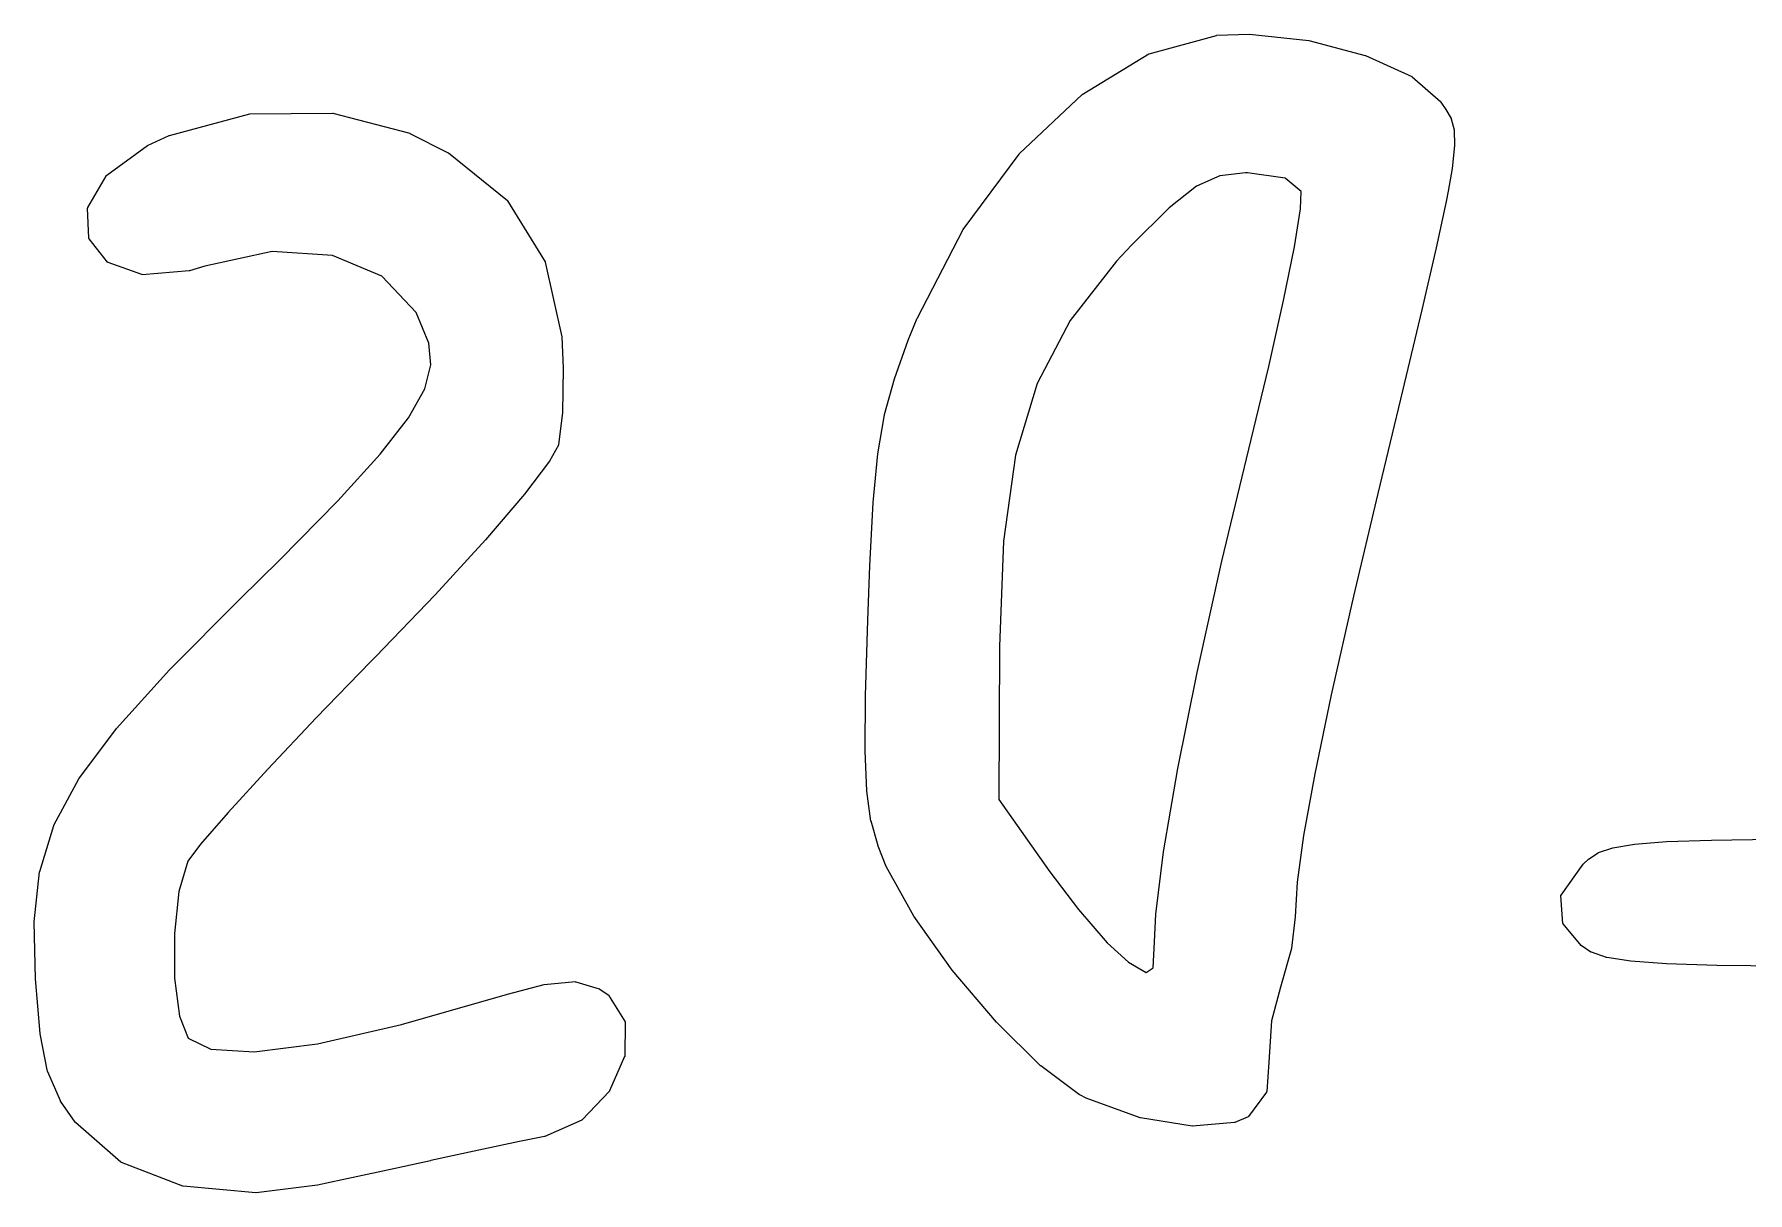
# Model space of a CAD drawing. Extents: x 42 to 258, y -102 to -28.
# Drawn here: x 146.34 to 154.97, y -90.43 to -84.59 of the extents above; entities that cross this region are included whole.
import ezdxf

# ---------------------------------------------------------------- set-up
doc = ezdxf.new("R2010")
doc.units = 0
doc.header["$MEASUREMENT"] = 0
doc.layers.add('BLACK', color=7, linetype='CONTINUOUS')

msp = doc.modelspace()

# ---------------------------------------------------------------- linework, layer by layer
at = {"layer": 'Black'}
for p, q in [((151.956, -84.6853), (152.295, -84.5923)), ((152.295, -84.5923), (152.296, -84.5922)), ((152.296, -84.5921), (152.461, -84.5867)), ((152.296, -84.5922), (152.296, -84.5921)), ((152.461, -84.5868), (152.461, -84.5867)), ((152.461, -84.5867), (152.76, -84.6187)), ((152.461, -84.5867), (152.461, -84.5868)), ((151.619, -84.8899), (151.954, -84.6858)), ((151.954, -84.6858), (151.955, -84.6856)), ((151.955, -84.6856), (151.956, -84.6853)), ((152.76, -84.6187), (152.76, -84.6188)), ((152.76, -84.6188), (152.761, -84.6188)), ((152.761, -84.6188), (153.045, -84.6935)), ((153.045, -84.6935), (153.046, -84.6937)), ((153.046, -84.6937), (153.046, -84.6938)), ((153.046, -84.6938), (153.28, -84.8001)), ((153.28, -84.8001), (153.28, -84.8005)), ((153.28, -84.8005), (153.281, -84.8009)), ((153.281, -84.8009), (153.425, -84.9276)), ((151.301, -85.1902), (151.618, -84.8905)), ((151.618, -84.8902), (151.619, -84.8899)), ((151.618, -84.8905), (151.618, -84.8902)), ((153.425, -84.9276), (153.426, -84.9281)), ((153.426, -84.9281), (153.426, -84.9286)), ((153.426, -84.9286), (153.451, -84.9656)), ((147.019, -85.0965), (147.424, -84.9885)), ((147.424, -84.9884), (147.425, -84.9883)), ((147.424, -84.9885), (147.424, -84.9884)), ((147.425, -84.9883), (147.841, -84.9842)), ((147.841, -84.9842), (147.841, -84.9843)), ((147.841, -84.9843), (147.842, -84.9843)), ((147.842, -84.9843), (148.23, -85.0859)), ((153.451, -84.9656), (153.451, -84.9658)), ((153.451, -84.9658), (153.451, -84.9659)), ((153.451, -84.9659), (153.477, -85.0121)), ((153.477, -85.0121), (153.477, -85.0127)), ((153.477, -85.0127), (153.477, -85.0132)), ((153.477, -85.0132), (153.493, -85.068)), ((146.909, -85.147), (147.018, -85.0968)), ((147.018, -85.0968), (147.019, -85.0967)), ((147.019, -85.0967), (147.019, -85.0965)), ((148.23, -85.0859), (148.23, -85.0861)), ((148.23, -85.0861), (148.231, -85.0863)), ((148.231, -85.0863), (148.424, -85.1838)), ((153.493, -85.068), (153.493, -85.0686)), ((153.493, -85.0686), (153.493, -85.0692)), ((153.493, -85.0692), (153.495, -85.1468)), ((146.704, -85.2963), (146.908, -85.1475)), ((146.908, -85.1475), (146.909, -85.1473)), ((146.909, -85.1473), (146.909, -85.147)), ((148.424, -85.1838), (148.424, -85.1841)), ((148.424, -85.1841), (148.425, -85.1844)), ((148.425, -85.1844), (148.722, -85.4254)), ((151.019, -85.5708), (151.301, -85.1909)), ((151.301, -85.1906), (151.301, -85.1902)), ((151.301, -85.1909), (151.301, -85.1906)), ((153.495, -85.1475), (153.483, -85.2625)), ((153.495, -85.1468), (153.495, -85.1472)), ((153.495, -85.1472), (153.495, -85.1475)), ((146.608, -85.4598), (146.702, -85.2978)), ((146.702, -85.2976), (146.703, -85.2971)), ((146.702, -85.2977), (146.702, -85.2976)), ((146.702, -85.2978), (146.702, -85.2977)), ((146.703, -85.2964), (146.704, -85.2963)), ((146.703, -85.2965), (146.703, -85.2964)), ((146.703, -85.2971), (146.703, -85.2965)), ((152.312, -85.2996), (152.194, -85.3516)), ((152.442, -85.2855), (152.312, -85.2996)), ((152.452, -85.2855), (152.442, -85.2855)), ((152.642, -85.3121), (152.452, -85.2855)), ((153.483, -85.2629), (153.462, -85.3779)), ((153.483, -85.2625), (153.483, -85.2627)), ((153.483, -85.2627), (153.483, -85.2629)), ((152.194, -85.3516), (152.056, -85.4617)), ((152.722, -85.3792), (152.642, -85.3121)), ((152.719, -85.4663), (152.722, -85.3792)), ((153.462, -85.3779), (153.452, -85.4295)), ((153.462, -85.3779), (153.462, -85.3779)), ((146.607, -85.4625), (146.608, -85.462)), ((146.613, -85.6143), (146.607, -85.4625)), ((146.608, -85.4603), (146.608, -85.4598)), ((146.608, -85.4608), (146.608, -85.4603)), ((146.608, -85.4611), (146.608, -85.4608)), ((146.608, -85.4615), (146.608, -85.4611)), ((146.608, -85.462), (146.608, -85.4615)), ((148.722, -85.4254), (148.722, -85.4261)), ((148.722, -85.4261), (148.723, -85.4267)), ((148.723, -85.4267), (148.912, -85.7343)), ((152.056, -85.4617), (151.867, -85.6496)), ((152.688, -85.6574), (152.719, -85.4663)), ((153.452, -85.4297), (153.402, -85.6624)), ((153.452, -85.4295), (153.452, -85.4296)), ((153.452, -85.4296), (153.452, -85.4297)), ((146.613, -85.615), (146.613, -85.6143)), ((146.613, -85.6157), (146.613, -85.615)), ((146.613, -85.6158), (146.613, -85.6157)), ((146.613, -85.616), (146.613, -85.6158)), ((146.613, -85.6166), (146.613, -85.616)), ((146.614, -85.6172), (146.613, -85.6166)), ((146.707, -85.7353), (146.614, -85.6172)), ((150.788, -86.0164), (151.019, -85.5715)), ((151.019, -85.5712), (151.019, -85.5708)), ((151.019, -85.5715), (151.019, -85.5712)), ((146.708, -85.7357), (146.707, -85.7353)), ((147.537, -85.6822), (147.198, -85.7555)), ((147.84, -85.7014), (147.537, -85.6822)), ((148.089, -85.8058), (147.84, -85.7014)), ((148.912, -85.7343), (148.913, -85.7351)), ((148.913, -85.7351), (148.913, -85.7359)), ((151.791, -85.7308), (151.558, -86.0291)), ((151.867, -85.6496), (151.791, -85.7308)), ((152.633, -85.9294), (152.688, -85.6574)), ((153.402, -85.6625), (153.329, -85.9756)), ((153.402, -85.6624), (153.402, -85.6624)), ((153.402, -85.6624), (153.402, -85.6625)), ((146.708, -85.7361), (146.708, -85.7357)), ((146.708, -85.7363), (146.708, -85.7361)), ((146.709, -85.7365), (146.708, -85.7363)), ((146.709, -85.7367), (146.709, -85.7365)), ((146.71, -85.7369), (146.709, -85.7367)), ((146.88, -85.7981), (146.71, -85.7369)), ((146.88, -85.7982), (146.88, -85.7981)), ((146.88, -85.7981), (146.88, -85.7981)), ((146.881, -85.7983), (146.88, -85.7982)), ((146.882, -85.7984), (146.881, -85.7983)), ((147.119, -85.7791), (146.882, -85.7984)), ((146.882, -85.7984), (146.882, -85.7984)), ((146.882, -85.7984), (146.882, -85.7984)), ((147.12, -85.7789), (147.119, -85.779)), ((147.119, -85.779), (147.119, -85.7791)), ((147.198, -85.7555), (147.12, -85.7789)), ((148.263, -85.9886), (148.089, -85.8058)), ((148.913, -85.7359), (148.996, -86.1116)), ((148.327, -86.1433), (148.263, -85.9886)), ((152.559, -86.261), (152.633, -85.9294)), ((153.329, -85.9757), (153.232, -86.3837)), ((153.329, -85.9756), (153.329, -85.9757)), ((153.329, -85.9757), (153.329, -85.9757)), ((150.742, -86.1281), (150.787, -86.0168)), ((150.787, -86.0168), (150.788, -86.0166)), ((150.788, -86.0166), (150.788, -86.0164)), ((151.558, -86.0291), (151.391, -86.3463)), ((148.336, -86.2527), (148.327, -86.1433)), ((148.996, -86.1116), (148.996, -86.1121)), ((148.996, -86.1121), (148.996, -86.1125)), ((148.996, -86.1125), (149.003, -86.2688)), ((150.673, -86.3227), (150.742, -86.1283)), ((150.742, -86.1282), (150.742, -86.1281)), ((150.742, -86.1283), (150.742, -86.1282)), ((148.306, -86.3735), (148.336, -86.2527)), ((149.003, -86.2691), (148.999, -86.4948)), ((149.003, -86.2688), (149.003, -86.269)), ((149.003, -86.269), (149.003, -86.2691)), ((150.623, -86.5038), (150.673, -86.323)), ((150.673, -86.3229), (150.673, -86.3227)), ((150.673, -86.323), (150.673, -86.3229)), ((152.47, -86.6299), (152.559, -86.261)), ((148.224, -86.5192), (148.306, -86.3735)), ((151.391, -86.3463), (151.282, -86.7086)), ((153.232, -86.3837), (153.108, -86.9009)), ((153.232, -86.3837), (153.232, -86.3837)), ((153.232, -86.3837), (153.232, -86.3837)), ((148.999, -86.4954), (148.979, -86.6551)), ((148.999, -86.4948), (148.999, -86.4951)), ((148.999, -86.4951), (148.999, -86.4954)), ((150.588, -86.7016), (150.623, -86.5043)), ((150.623, -86.5041), (150.623, -86.5038)), ((150.623, -86.5043), (150.623, -86.5041)), ((148.081, -86.703), (148.224, -86.5192)), ((148.979, -86.6569), (148.935, -86.7379)), ((148.979, -86.6551), (148.979, -86.6552)), ((148.979, -86.6552), (148.979, -86.6552)), ((148.979, -86.6552), (148.979, -86.656)), ((148.979, -86.656), (148.979, -86.6568)), ((148.979, -86.6568), (148.979, -86.6568)), ((148.979, -86.6568), (148.979, -86.6569)), ((152.322, -87.2428), (152.47, -86.6299)), ((147.868, -86.9376), (148.081, -86.703)), ((148.935, -86.7386), (148.808, -86.9052)), ((148.935, -86.7379), (148.935, -86.7382)), ((148.935, -86.7382), (148.935, -86.7386)), ((150.565, -86.9459), (150.588, -86.702)), ((150.588, -86.7018), (150.588, -86.7016)), ((150.588, -86.702), (150.588, -86.7018)), ((151.282, -86.7086), (151.222, -87.1421)), ((147.575, -87.2362), (147.868, -86.9376)), ((148.808, -86.9054), (148.612, -87.1344)), ((148.808, -86.9052), (148.808, -86.9053)), ((148.808, -86.9053), (148.808, -86.9054)), ((153.108, -86.9009), (152.986, -87.4189)), ((153.108, -86.9009), (153.108, -86.9009)), ((150.548, -87.2666), (150.565, -86.9461)), ((150.565, -86.946), (150.565, -86.9459)), ((150.565, -86.9461), (150.565, -86.946)), ((148.612, -87.1345), (148.358, -87.4119)), ((148.612, -87.1344), (148.612, -87.1344)), ((148.612, -87.1344), (148.612, -87.1345)), ((151.222, -87.1421), (151.202, -87.6729)), ((147.374, -87.4346), (147.575, -87.2362)), ((150.538, -87.5403), (150.548, -87.2667)), ((150.548, -87.2667), (150.548, -87.2666)), ((150.548, -87.2667), (150.548, -87.2667)), ((152.198, -87.8034), (152.322, -87.2429)), ((152.322, -87.2429), (152.322, -87.2428)), ((152.322, -87.2428), (152.322, -87.2428)), ((147.02, -87.7902), (147.374, -87.4347)), ((147.374, -87.4347), (147.374, -87.4346)), ((147.374, -87.4346), (147.374, -87.4346)), ((148.358, -87.412), (148.058, -87.7239)), ((148.358, -87.4119), (148.358, -87.4119)), ((148.358, -87.4119), (148.358, -87.412)), ((152.986, -87.4189), (152.873, -87.9163)), ((152.986, -87.4189), (152.986, -87.4189)), ((150.527, -87.9203), (150.538, -87.5404)), ((150.538, -87.5404), (150.538, -87.5403)), ((150.538, -87.5403), (150.538, -87.5403)), ((151.202, -87.6729), (151.199, -88.4442)), ((146.753, -88.085), (147.02, -87.7903)), ((147.02, -87.7903), (147.02, -87.7902)), ((147.02, -87.7903), (147.02, -87.7903)), ((148.032, -87.7501), (147.759, -88.0326)), ((148.058, -87.7239), (148.032, -87.7501)), ((148.032, -87.7501), (148.032, -87.7501)), ((148.058, -87.7239), (148.058, -87.7239)), ((148.058, -87.7239), (148.058, -87.7239)), ((152.099, -88.2966), (152.198, -87.8035)), ((152.198, -87.8035), (152.198, -87.8034)), ((152.198, -87.8034), (152.198, -87.8034)), ((150.525, -88.1988), (150.527, -87.9205)), ((150.527, -87.9204), (150.527, -87.9203)), ((150.527, -87.9205), (150.527, -87.9204)), ((152.873, -87.9163), (152.79, -88.3144)), ((152.873, -87.9163), (152.873, -87.9163)), ((147.759, -88.0326), (147.515, -88.2908)), ((146.562, -88.3393), (146.753, -88.0854)), ((146.753, -88.0852), (146.753, -88.085)), ((146.753, -88.0854), (146.753, -88.0852)), ((150.525, -88.1989), (150.525, -88.1988)), ((150.525, -88.1991), (150.525, -88.1989)), ((150.534, -88.401), (150.525, -88.1991)), ((147.515, -88.2908), (147.315, -88.5085)), ((152.028, -88.7075), (152.099, -88.2968)), ((152.099, -88.2967), (152.099, -88.2966)), ((152.099, -88.2968), (152.099, -88.2967)), ((152.79, -88.3144), (152.733, -88.6252)), ((146.437, -88.5733), (146.562, -88.34)), ((146.562, -88.3397), (146.562, -88.3393)), ((146.562, -88.34), (146.562, -88.3397)), ((150.534, -88.4013), (150.534, -88.401)), ((150.534, -88.4015), (150.534, -88.4013)), ((150.554, -88.5523), (150.534, -88.4015)), ((151.199, -88.4442), (151.455, -88.8074)), ((146.366, -88.807), (146.436, -88.5742)), ((146.436, -88.5738), (146.437, -88.5733)), ((146.436, -88.5742), (146.436, -88.5738)), ((147.315, -88.5085), (147.175, -88.6689)), ((150.555, -88.5526), (150.554, -88.5523)), ((150.555, -88.553), (150.555, -88.5526)), ((150.59, -88.6778), (150.555, -88.553)), ((147.175, -88.6689), (147.111, -88.7552)), ((152.733, -88.6252), (152.701, -88.8611)), ((154.293, -88.6866), (154.401, -88.6684)), ((154.401, -88.6684), (154.562, -88.6558)), ((154.401, -88.6684), (154.401, -88.6684)), ((154.401, -88.6684), (154.401, -88.6684)), ((154.562, -88.6558), (154.789, -88.6478)), ((154.562, -88.6558), (154.562, -88.6558)), ((154.562, -88.6558), (154.562, -88.6558)), ((154.789, -88.6478), (155.098, -88.6433)), ((154.789, -88.6478), (154.789, -88.6478)), ((154.789, -88.6478), (154.789, -88.6478)), ((147.111, -88.7552), (147.066, -88.9077)), ((150.59, -88.678), (150.59, -88.6778)), ((150.59, -88.6783), (150.59, -88.678)), ((150.631, -88.7806), (150.59, -88.6783)), ((151.989, -89.0212), (152.028, -88.7078)), ((152.028, -88.7076), (152.028, -88.7075)), ((152.028, -88.7078), (152.028, -88.7076)), ((154.143, -88.7693), (154.169, -88.7449)), ((154.169, -88.7449), (154.17, -88.7447)), ((154.17, -88.7444), (154.219, -88.712)), ((154.17, -88.7447), (154.17, -88.7444)), ((154.219, -88.712), (154.22, -88.7118)), ((154.22, -88.7115), (154.292, -88.6868)), ((154.22, -88.7118), (154.22, -88.7115)), ((154.292, -88.6867), (154.293, -88.6866)), ((154.292, -88.6868), (154.292, -88.6867)), ((146.338, -89.0604), (146.365, -88.808)), ((146.365, -88.8075), (146.366, -88.807)), ((146.365, -88.808), (146.365, -88.8075)), ((150.631, -88.7809), (150.631, -88.7806)), ((150.631, -88.7812), (150.631, -88.7809)), ((150.77, -89.0313), (150.631, -88.7812)), ((151.455, -88.8074), (151.599, -88.9983)), ((154.032, -88.9258), (154.142, -88.7701)), ((154.142, -88.7701), (154.143, -88.7697)), ((154.143, -88.7697), (154.143, -88.7693)), ((147.066, -88.9077), (147.044, -89.1196)), ((152.701, -88.8611), (152.691, -89.0348)), ((154.031, -88.9264), (154.032, -88.9258)), ((154.031, -88.9273), (154.031, -88.9264)), ((154.031, -88.9274), (154.031, -88.9273)), ((154.031, -88.9273), (154.031, -88.9273)), ((154.031, -88.9281), (154.031, -88.9274)), ((154.031, -88.929), (154.031, -88.9281)), ((154.041, -89.068), (154.031, -88.929)), ((151.599, -88.9983), (151.744, -89.1655)), ((146.338, -89.0607), (146.338, -89.0604)), ((146.338, -89.061), (146.338, -89.0607)), ((146.344, -89.3472), (146.338, -89.061)), ((150.77, -89.0315), (150.77, -89.0313)), ((150.77, -89.0318), (150.77, -89.0315)), ((150.964, -89.3037), (150.77, -89.0318)), ((151.982, -89.1615), (151.989, -89.0215)), ((151.989, -89.0214), (151.989, -89.0212)), ((151.989, -89.0215), (151.989, -89.0214)), ((152.691, -89.0351), (152.673, -89.1932)), ((152.691, -89.0348), (152.691, -89.0349)), ((152.691, -89.0349), (152.691, -89.0351)), ((154.041, -89.0687), (154.041, -89.068)), ((154.041, -89.0693), (154.041, -89.0687)), ((154.042, -89.0695), (154.041, -89.0693)), ((154.042, -89.0697), (154.042, -89.0695)), ((154.042, -89.0703), (154.042, -89.0697)), ((154.042, -89.0708), (154.042, -89.0703)), ((154.132, -89.1791), (154.042, -89.0708)), ((147.044, -89.1196), (147.045, -89.3443)), ((151.744, -89.1655), (151.851, -89.2634)), ((151.976, -89.2916), (151.982, -89.1615)), ((151.982, -89.1615), (151.982, -89.1615)), ((154.132, -89.1796), (154.132, -89.1791)), ((154.133, -89.1801), (154.132, -89.1796)), ((154.182, -89.2132), (154.133, -89.1801)), ((151.851, -89.2634), (151.941, -89.3153)), ((152.673, -89.194), (152.618, -89.3893)), ((152.673, -89.1932), (152.673, -89.1936)), ((152.673, -89.1936), (152.673, -89.194)), ((154.183, -89.2135), (154.182, -89.2132)), ((154.184, -89.2138), (154.183, -89.2135)), ((154.261, -89.2392), (154.184, -89.2138)), ((154.262, -89.2393), (154.261, -89.2392)), ((154.262, -89.2394), (154.262, -89.2393)), ((154.383, -89.2582), (154.262, -89.2394)), ((154.563, -89.2713), (154.383, -89.2582)), ((154.383, -89.2582), (154.383, -89.2582)), ((154.383, -89.2582), (154.383, -89.2582)), ((154.817, -89.2796), (154.563, -89.2713)), ((154.563, -89.2713), (154.563, -89.2713)), ((154.563, -89.2713), (154.563, -89.2713)), ((146.344, -89.3473), (146.344, -89.3472)), ((146.344, -89.3475), (146.344, -89.3473)), ((146.367, -89.6234), (146.344, -89.3475)), ((147.045, -89.3443), (147.069, -89.5352)), ((148.908, -89.3754), (149.065, -89.3617)), ((149.065, -89.3617), (149.065, -89.3617)), ((149.065, -89.3617), (149.065, -89.3617)), ((149.065, -89.3617), (149.066, -89.3618)), ((149.066, -89.3618), (149.067, -89.3618)), ((149.067, -89.3618), (149.067, -89.3619)), ((150.964, -89.3039), (150.964, -89.3037)), ((150.964, -89.304), (150.964, -89.3039)), ((151.186, -89.5658), (150.964, -89.304)), ((151.941, -89.3153), (151.976, -89.2916)), ((155.161, -89.2841), (154.817, -89.2796)), ((154.817, -89.2796), (154.817, -89.2796)), ((154.817, -89.2796), (154.817, -89.2796)), ((148.189, -89.578), (148.722, -89.4251)), ((148.722, -89.425), (148.907, -89.3755)), ((148.722, -89.4251), (148.722, -89.425)), ((148.722, -89.4251), (148.722, -89.4251)), ((148.907, -89.3755), (148.908, -89.3754)), ((148.907, -89.3755), (148.907, -89.3755)), ((149.067, -89.3619), (149.067, -89.3619)), ((149.067, -89.3619), (149.185, -89.3983)), ((149.185, -89.3983), (149.186, -89.3986)), ((149.186, -89.3986), (149.187, -89.3989)), ((149.187, -89.3989), (149.23, -89.4278)), ((149.23, -89.4278), (149.23, -89.428)), ((149.23, -89.428), (149.23, -89.4281)), ((149.23, -89.4281), (149.231, -89.4286)), ((149.231, -89.4286), (149.231, -89.429)), ((149.231, -89.429), (149.232, -89.4292)), ((149.232, -89.4292), (149.232, -89.4294)), ((149.232, -89.4294), (149.315, -89.5646)), ((152.618, -89.3893), (152.573, -89.5592)), ((147.069, -89.5352), (147.114, -89.6457)), ((147.765, -89.6747), (148.189, -89.578)), ((149.315, -89.5673), (149.313, -89.7375)), ((149.315, -89.5646), (149.315, -89.5651)), ((149.315, -89.5651), (149.315, -89.5656)), ((149.315, -89.5656), (149.315, -89.5659)), ((149.315, -89.5659), (149.315, -89.5662)), ((149.315, -89.5662), (149.315, -89.5667)), ((149.315, -89.5667), (149.315, -89.5673)), ((151.186, -89.5659), (151.186, -89.5658)), ((151.186, -89.5661), (151.186, -89.5659)), ((151.409, -89.7858), (151.186, -89.5661)), ((152.573, -89.5592), (152.559, -89.7679)), ((146.367, -89.6237), (146.367, -89.6234)), ((146.367, -89.624), (146.367, -89.6237)), ((146.405, -89.8146), (146.367, -89.624)), ((147.114, -89.6457), (147.227, -89.7021)), ((147.227, -89.7021), (147.446, -89.7158)), ((147.446, -89.7158), (147.765, -89.6747)), ((149.312, -89.7395), (149.237, -89.9126)), ((149.313, -89.7392), (149.312, -89.7393)), ((149.312, -89.7393), (149.312, -89.7395)), ((149.313, -89.7375), (149.313, -89.7377)), ((149.313, -89.7377), (149.313, -89.7378)), ((149.313, -89.7378), (149.313, -89.7385)), ((149.313, -89.7385), (149.313, -89.7392)), ((151.409, -89.786), (151.409, -89.7858)), ((151.41, -89.7863), (151.409, -89.786)), ((151.605, -89.932), (151.41, -89.7863)), ((152.559, -89.7679), (152.548, -89.9161)), ((152.559, -89.7679), (152.559, -89.7679)), ((152.559, -89.7679), (152.559, -89.7679)), ((146.405, -89.8151), (146.405, -89.8146)), ((146.406, -89.8157), (146.405, -89.8151)), ((146.471, -89.9628), (146.406, -89.8157)), ((146.471, -89.9632), (146.471, -89.9628)), ((146.471, -89.9636), (146.471, -89.9632)), ((146.544, -90.0707), (146.471, -89.9636)), ((149.236, -89.914), (149.099, -90.0579)), ((149.237, -89.9126), (149.236, -89.9128)), ((149.236, -89.9128), (149.236, -89.914)), ((151.606, -89.9321), (151.605, -89.932)), ((151.606, -89.9324), (151.606, -89.9321)), ((151.639, -89.9493), (151.606, -89.9324)), ((151.639, -89.9494), (151.639, -89.9493)), ((151.639, -89.9496), (151.639, -89.9494)), ((151.911, -90.0481), (151.639, -89.9496)), ((152.547, -89.9187), (152.456, -90.0419)), ((152.548, -89.9161), (152.547, -89.9166)), ((152.547, -89.9166), (152.547, -89.9171)), ((152.547, -89.9171), (152.547, -89.9174)), ((152.547, -89.9174), (152.547, -89.9178)), ((152.547, -89.9178), (152.547, -89.9182)), ((152.547, -89.9182), (152.547, -89.9187)), ((151.912, -90.0483), (151.911, -90.0481)), ((151.911, -90.0481), (151.911, -90.0481)), ((152.173, -90.0906), (151.912, -90.0483)), ((152.454, -90.0436), (152.388, -90.0719)), ((152.455, -90.0431), (152.454, -90.0433)), ((152.454, -90.0433), (152.454, -90.0436)), ((152.456, -90.0422), (152.455, -90.0426)), ((152.455, -90.0426), (152.455, -90.0428)), ((152.455, -90.0428), (152.455, -90.0431)), ((152.456, -90.0419), (152.456, -90.0422)), ((146.545, -90.0712), (146.544, -90.0707)), ((146.545, -90.0717), (146.545, -90.0712)), ((146.775, -90.2723), (146.545, -90.0717)), ((149.097, -90.059), (148.911, -90.1414)), ((149.098, -90.0584), (149.097, -90.0589)), ((149.097, -90.0589), (149.097, -90.0589)), ((149.097, -90.0589), (149.097, -90.059)), ((149.099, -90.0579), (149.098, -90.058)), ((149.098, -90.058), (149.098, -90.0584)), ((149.099, -90.0579), (149.099, -90.0579)), ((152.174, -90.0906), (152.173, -90.0906)), ((152.175, -90.0907), (152.174, -90.0906)), ((152.386, -90.0723), (152.175, -90.0907)), ((152.387, -90.0721), (152.386, -90.0723)), ((152.388, -90.0719), (152.387, -90.0721)), ((148.578, -90.2117), (148.337, -90.2638)), ((148.783, -90.1679), (148.578, -90.2117)), ((148.578, -90.2117), (148.578, -90.2117)), ((148.909, -90.1418), (148.783, -90.1679)), ((148.783, -90.1679), (148.783, -90.1679)), ((148.91, -90.1417), (148.909, -90.1418)), ((148.911, -90.1414), (148.91, -90.1415)), ((148.91, -90.1415), (148.91, -90.1417)), ((146.777, -90.2732), (146.775, -90.2723)), ((146.775, -90.2723), (146.775, -90.2723)), ((147.086, -90.3927), (146.777, -90.2732)), ((148.335, -90.2643), (148.094, -90.3165)), ((148.337, -90.2638), (148.335, -90.2643)), ((148.335, -90.2643), (148.335, -90.2643)), ((148.337, -90.2638), (148.337, -90.2638)), ((147.087, -90.3929), (147.086, -90.3927)), ((147.088, -90.393), (147.087, -90.3929)), ((147.455, -90.4256), (147.088, -90.393)), ((147.765, -90.3874), (147.456, -90.4256)), ((147.766, -90.3873), (147.765, -90.3873)), ((147.765, -90.3873), (147.765, -90.3874)), ((147.89, -90.3607), (147.766, -90.3873)), ((148.094, -90.3165), (147.89, -90.3607)), ((147.89, -90.3607), (147.89, -90.3607)), ((147.89, -90.3607), (147.89, -90.3607)), ((148.094, -90.3165), (148.094, -90.3165)), ((148.094, -90.3165), (148.094, -90.3165)), ((147.456, -90.4256), (147.455, -90.4255)), ((147.455, -90.4255), (147.455, -90.4256))]:
    msp.add_line(p, q, dxfattribs=at)

doc.saveas('drawing.dxf')
